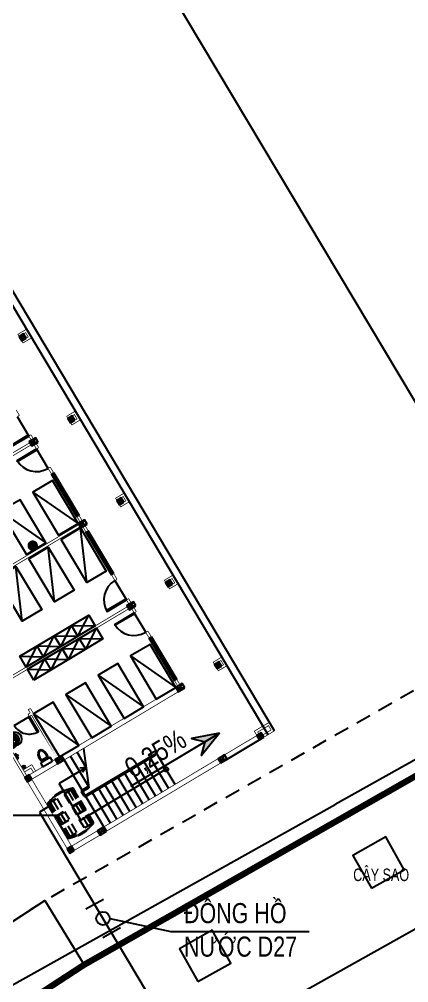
# Model space of a CAD drawing. Header units: millimetres. Extents: x -341 to 79, y 65 to 137.
# Drawn here: x -318.85 to -314.97, y 118.13 to 127.72 of the extents above; entities that cross this region are included whole.
import ezdxf

# ---------------------------------------------------------------- set-up
doc = ezdxf.new("R2010")
doc.units = ezdxf.units.MM
doc.header["$LTSCALE"] = 0.3
doc.header["$MEASUREMENT"] = 0
for name, pattern in [('ACAD_ISO03W100', [30, 12, -18]), ('DASHDOTX2', [2, 1, -0.5, 0, -0.5]), ('DASHED2', [0.375, 0.25, -0.125])]:
    doc.linetypes.add(name, pattern=pattern)
doc.layers.get('0').update_dxf_attribs({"linetype": 'CONTINUOUS', "lineweight": 13})
for name, color, linetype in [('CAP NUOC', 6, 'CONTINUOUS'), ('CHUSO', 141, 'CONTINUOUS'), ('HACTH', 8, 'CONTINUOUS'), ('HATCH', 8, 'CONTINUOUS'), ('HATCH1', 8, 'CONTINUOUS'), ('KT', 8, 'CONTINUOUS'), ('LAYER 1', 1, 'CONTINUOUS'), ('LAYER1', 1, 'CONTINUOUS'), ('Layer2', 4, 'CONTINUOUS'), ('LAYER3', 34, 'CONTINUOUS'), ('LAYER5', 5, 'CONTINUOUS'), ('LAYER7', 7, 'CONTINUOUS'), ('LAYER8', 8, 'CONTINUOUS'), ('THAY', 4, 'CONTINUOUS'), ('THIETBI', 25, 'CONTINUOUS'), ('TUONG', 7, 'CONTINUOUS')]:
    doc.layers.add(name, color=color, linetype=linetype)
doc.styles.add('ATTR', font='romans.shx', dxfattribs={"width": 0.8, "height": 0.7})
doc.styles.add('DIM', font='VAVON.TTF')
doc.styles.add('HELVE-KT', font='VHELVCN.TTF')
doc.styles.add('VNIHC2', font='VHELVCN.TTF', dxfattribs={"width": 0.8})
doc.linetypes.add('FENCELINE2', pattern='A,0.25,-0.1,[132,ltypeshp.shx,S=0.1,R=0,X=-0.1,Y=0],-0.1,1', length=1.45)

# ---------------------------------------------------------------- blocks, each defined once
blk = doc.blocks.new('TOILET')
at = {"layer": 'THIETBI', "linetype": 'Continuous'}
for p, q in [((2.25, 0), (-2.25, 0)), ((-2.5, -0.25), (-2.5, -1.75)), ((-2.25, -2), (2.25, -2)), ((-1.33, -2.7), (1.33, -2.7)), ((-0.96, -2.48), (-0.96, -2.7)), ((-0.86, -2.48), (-0.96, -2.48)), ((-0.96, -2.7), (-0.86, -2.7)), ((-0.86, -2.7), (-0.86, -2.48)), ((0.86, -2.7), (0.86, -2.48)), ((0.86, -2.48), (0.96, -2.48)), ((0.96, -2.7), (0.86, -2.7)), ((0.96, -2.48), (0.96, -2.7)), ((2.5, -1.75), (2.5, -0.25))]:
    blk.add_line(p, q, dxfattribs=at)
for centre, radius, start, end in [((-2.25, -0.25), 0.25, 90, 180), ((2.25, -0.25), 0.25, 0, 90), ((-2.25, -1.75), 0.25, 180, 270), ((2.64, -4.01), 4.58, 164.9269, 180), ((2.64, -4.01), 4.58, 180, 195.0731), ((1.34, -3.66), 3.23, 149.0966, 164.9269), ((2.64, -4.01), 4.18, 164.9269, 180), ((2.64, -4.01), 4.18, 180, 195.0731), ((1.34, -3.66), 2.83, 160.176, 164.9269), ((-1.34, -3.66), 2.83, 15.0731, 19.824), ((-2.64, -4.01), 4.18, 0, 15.0731), ((-2.64, -4.01), 4.18, 344.9269, 360), ((-1.34, -3.66), 3.23, 15.0731, 30.9034), ((-2.64, -4.01), 4.58, 360, 15.0731), ((-2.64, -4.01), 4.58, 344.9269, 0), ((2.25, -1.75), 0.25, 270, 0), ((1.34, -4.36), 3.23, 195.0731, 213.0315), ((1.34, -4.36), 2.83, 195.0731, 213.0315), ((0.52, -4.9), 2.26, 213.0315, 237.5002), ((0.52, -4.9), 1.86, 213.0315, 237.5002), ((0, -5.71), 1.29, 237.5002, 270), ((0, -5.71), 0.893, 237.5002, 270), ((0, -5.71), 0.893, 270, 302.4998), ((0, -5.71), 1.29, 270, 302.4998), ((-0.52, -4.9), 1.86, 302.4998, 326.9685), ((-0.52, -4.9), 2.26, 302.4998, 326.9685), ((-1.34, -4.36), 2.83, 326.9685, 344.9269), ((-1.34, -4.36), 3.23, 326.9685, 344.9269)]:
    blk.add_arc(centre, radius, start, end, dxfattribs=at)
blk = doc.blocks.new('la')
at = {"layer": 'THIETBI', "linetype": 'Continuous'}
for p, q in [((-5933, 607097), (-5955, 607330)), ((-5700, 607309), (-5700, 607252)), ((-5446, 607330), (-5467, 607097)), ((-5944, 607224), (-5944, 607230)), ((-5467, 607097), (-5933, 607097)), ((-5700, 607139), (-5859, 607139)), ((-5859, 607122), (-5541, 607122)), ((-5759, 607200), (-5715, 607200)), ((-5759, 607183), (-5759, 607200)), ((-5759, 607167), (-5759, 607183)), ((-5700, 607167), (-5759, 607167)), ((-5700, 607278), (-5735, 607278)), ((-5720, 607192), (-5728, 607192)), ((-5728, 607175), (-5672, 607175)), ((-5726, 607183), (-5717, 607183)), ((-5710, 607250), (-5715, 607196)), ((-5665, 607278), (-5700, 607278)), ((-5641, 607167), (-5700, 607167)), ((-5541, 607139), (-5700, 607139)), ((-5685, 607196), (-5690, 607250)), ((-5685, 607200), (-5641, 607200)), ((-5675, 607183), (-5684, 607183)), ((-5672, 607192), (-5680, 607192)), ((-5641, 607200), (-5641, 607183)), ((-5641, 607183), (-5641, 607167)), ((-5456, 607230), (-5456, 607224))]:
    blk.add_line(p, q, dxfattribs=at)
for centre, radius in [((-5700, 607278), 21.2), ((-5700, 607278), 17), ((-5743, 607183), 17), ((-5658, 607183), 17)]:
    blk.add_circle(centre, radius, dxfattribs=at)
for centre, radius, start, end in [((-5810, 607330), 145, 180, 190.3889), ((-5787, 607339), 103, 150.4377, 180), ((-5787, 607339), 103, 180, 209.5623), ((-5744, 607315), 152, 126.1394, 150.4377), ((-5744, 607363), 152, 209.5623, 233.8606), ((-5717, 607278), 198, 106.8299, 126.1394), ((-5699, 607218), 261, 90, 106.8299), ((-5699, 607218), 261, 73.1701, 90), ((-5681, 607278), 198, 53.8606, 73.1701), ((-5653, 607315), 152, 29.5623, 53.8606), ((-5653, 607363), 152, 306.1394, 330.4377), ((-5611, 607339), 103, 0, 29.5623), ((-5611, 607339), 103, 330.4377, 0), ((-5859, 607224), 84.9, 180, 270), ((-5859, 607224), 102, 218.2453, 270), ((-5717, 607401), 198, 233.8606, 253.1701), ((-5699, 607460), 261, 253.1701, 266.4587), ((-5720, 607196), 4.24, 270, 354.3929), ((-5700, 607232), 20, 59.7473, 120.2527), ((-5699, 607460), 261, 273.0264, 286.8299), ((-5680, 607196), 4.24, 185.6071, 270), ((-5681, 607401), 198, 286.8299, 306.1394), ((-5541, 607224), 84.9, 270, 0), ((-5541, 607224), 102, 270, 321.7547)]:
    blk.add_arc(centre, radius, start, end, dxfattribs=at)
blk.add_spline([(-5446, 607330), (-5488, 607436), (-5558, 607489), (-5649, 607517), (-5751, 607517), (-5842, 607489), (-5912, 607436), (-5950, 607366), (-5955, 607330)], degree=3, dxfattribs=at)
blk = doc.blocks.new('WALFCT1T')
for p, q in [((-5.5, -1), (-5, -1)), ((-5.5, -2), (-5.5, -1)), ((-2.5, -2), (-5.5, -2)), ((-5, -2), (-5, -2.5)), ((-5, -2.5), (-3, -2.5)), ((-3, -1), (-2.5, -1)), ((-3, -2.5), (-3, -2)), ((-2.5, -1), (-2.5, -2)), ((-1, -0.5), (1, -0.5)), ((0.75, -5.5), (-0.75, -5.5)), ((2.5, -1), (3, -1)), ((2.5, -2), (2.5, -1)), ((5.5, -2), (2.5, -2)), ((3, -2), (3, -2.5)), ((3, -2.5), (5, -2.5)), ((5, -1), (5.5, -1)), ((5, -2.5), (5, -2)), ((5.5, -1), (5.5, -2))]:
    blk.add_line(p, q)
for points in [[(-3, 0), (-3, -1), (-5, -1), (-5, 0)], [(-0.25, -0.5), (-0.25, 0), (0.25, 0), (0.25, -0.5)], [(5, 0), (5, -1), (3, -1), (3, 0)]]:
    blk.add_lwpolyline(points, close=True)
for centre, start, end in [((-13.2658, -3.6195), 351.4554, 14.26943), ((13.2658, -3.6195), 165.7306, 188.5446)]:
    blk.add_arc(centre, 12.6562, start, end)
at = {"style": 'ATTR', "width": 0.8, "flags": 9}
blk.add_attdef('ESTCODE', (0, 0), '', height=0.7, dxfattribs=at)
blk = doc.blocks.new('NXM')
at = {"layer": 'LAYER7', "ltscale": 5}
h = blk.add_hatch(color=256, dxfattribs=at)
h.paths.add_polyline_path([(-121877.87, 340602.76), (-121877.77, 340602.86), (-121877.97, 340602.86)])
h.paths.add_polyline_path([(-121877.87, 340602.76), (-121877.97, 340602.86), (-121877.97, 340602.66)])
h.paths.add_polyline_path([(-121877.77, 340602.66), (-121877.87, 340602.76), (-121877.97, 340602.66)])
h.paths.add_polyline_path([(-121877.77, 340602.66), (-121877.77, 340602.86), (-121877.87, 340602.76)])
h = blk.add_hatch(color=256, dxfattribs=at)
h.paths.add_polyline_path([(-121874.57, 340602.76), (-121874.47, 340602.86), (-121874.67, 340602.86)])
h.paths.add_polyline_path([(-121874.57, 340602.76), (-121874.67, 340602.86), (-121874.67, 340602.66)])
h.paths.add_polyline_path([(-121874.47, 340602.66), (-121874.57, 340602.76), (-121874.67, 340602.66)])
h.paths.add_polyline_path([(-121874.47, 340602.66), (-121874.47, 340602.86), (-121874.57, 340602.76)])
h = blk.add_hatch(color=256, dxfattribs=at)
h.paths.add_polyline_path([(-121877.77, 340601.46), (-121877.97, 340601.46), (-121877.87, 340601.31)])
h.paths.add_polyline_path([(-121877.97, 340601.16), (-121877.87, 340601.31), (-121877.97, 340601.46)], flags=16)
h.paths.add_polyline_path([(-121877.97, 340601.46), (-121877.97, 340601.16), (-121877.87, 340601.31)])
h.paths.add_polyline_path([(-121877.87, 340601.31), (-121877.97, 340601.16), (-121877.77, 340601.16)])
h = blk.add_hatch(color=256, dxfattribs=at)
h.paths.add_polyline_path([(-121874.47, 340601.46), (-121874.67, 340601.46), (-121874.57, 340601.31)])
h.paths.add_polyline_path([(-121874.67, 340601.16), (-121874.57, 340601.31), (-121874.67, 340601.46)])
h.paths.add_polyline_path([(-121874.67, 340601.46), (-121874.67, 340601.16), (-121874.57, 340601.31)])
h.paths.add_polyline_path([(-121874.57, 340601.31), (-121874.67, 340601.16), (-121874.47, 340601.16)])
h = blk.add_hatch(color=256, dxfattribs=at)
h.paths.add_polyline_path([(-121877.77, 340595.86), (-121877.97, 340595.86), (-121877.87, 340595.71)])
h.paths.add_polyline_path([(-121877.97, 340595.56), (-121877.87, 340595.71), (-121877.97, 340595.86)])
h = blk.add_hatch(color=256, dxfattribs=at)
h.paths.add_polyline_path([(-121874.47, 340595.86), (-121874.67, 340595.86), (-121874.57, 340595.71)])
h.paths.add_polyline_path([(-121874.67, 340595.56), (-121874.57, 340595.71), (-121874.67, 340595.86)])
h = blk.add_hatch(color=256, dxfattribs=at)
h.paths.add_polyline_path([(-121870.67, 340595.86), (-121870.87, 340595.86), (-121870.77, 340595.71)])
h.paths.add_polyline_path([(-121870.87, 340595.56), (-121870.77, 340595.71), (-121870.87, 340595.86)])
h = blk.add_hatch(color=256, dxfattribs=at)
h.paths.add_polyline_path([(-121866.87, 340595.86), (-121867.07, 340595.86), (-121866.97, 340595.71)])
h.paths.add_polyline_path([(-121867.07, 340595.56), (-121866.97, 340595.71), (-121867.07, 340595.86)], flags=17)
h.paths.add_polyline_path([(-121867.07, 340595.86), (-121867.07, 340595.56), (-121866.97, 340595.71)])
h = blk.add_hatch(color=256, dxfattribs=at)
h.paths.add_polyline_path([(-121863.07, 340595.86), (-121863.27, 340595.86), (-121863.17, 340595.71)])
h.paths.add_polyline_path([(-121863.27, 340595.56), (-121863.17, 340595.71), (-121863.27, 340595.86)])
h.paths.add_polyline_path([(-121863.27, 340595.86), (-121863.27, 340595.56), (-121863.17, 340595.71)])
h = blk.add_hatch(color=256, dxfattribs=at)
h.paths.add_polyline_path([(-121877.87, 340593.96), (-121877.77, 340594.06), (-121877.97, 340594.06)])
h.paths.add_polyline_path([(-121877.87, 340593.96), (-121877.97, 340594.06), (-121877.97, 340593.86)])
h.paths.add_polyline_path([(-121877.77, 340593.86), (-121877.87, 340593.96), (-121877.97, 340593.86)])
h.paths.add_polyline_path([(-121877.77, 340593.86), (-121877.77, 340594.06), (-121877.87, 340593.96)])
h = blk.add_hatch(color=256, dxfattribs=at)
h.paths.add_polyline_path([(-121877.87, 340593.96), (-121877.77, 340594.06), (-121877.97, 340594.06)])
h.paths.add_polyline_path([(-121877.87, 340593.96), (-121877.97, 340594.06), (-121877.97, 340593.86)])
h.paths.add_polyline_path([(-121877.77, 340593.86), (-121877.87, 340593.96), (-121877.97, 340593.86)])
h.paths.add_polyline_path([(-121877.77, 340593.86), (-121877.77, 340594.06), (-121877.87, 340593.96)])
h = blk.add_hatch(color=256, dxfattribs=at)
h.paths.add_polyline_path([(-121874.57, 340593.96), (-121874.47, 340594.06), (-121874.67, 340594.06)])
h.paths.add_polyline_path([(-121874.57, 340593.96), (-121874.67, 340594.06), (-121874.67, 340593.86)])
h.paths.add_polyline_path([(-121874.47, 340593.86), (-121874.57, 340593.96), (-121874.67, 340593.86)])
h.paths.add_polyline_path([(-121874.47, 340593.86), (-121874.47, 340594.06), (-121874.57, 340593.96)])
h = blk.add_hatch(color=256, dxfattribs=at)
h.paths.add_polyline_path([(-121874.57, 340593.96), (-121874.47, 340594.06), (-121874.67, 340594.06)])
h.paths.add_polyline_path([(-121874.57, 340593.96), (-121874.67, 340594.06), (-121874.67, 340593.86)])
h.paths.add_polyline_path([(-121874.47, 340593.86), (-121874.57, 340593.96), (-121874.67, 340593.86)])
h.paths.add_polyline_path([(-121874.47, 340593.86), (-121874.47, 340594.06), (-121874.57, 340593.96)])
h = blk.add_hatch(color=256, dxfattribs=at)
h.paths.add_polyline_path([(-121870.77, 340593.96), (-121870.67, 340594.06), (-121870.87, 340594.06)])
h.paths.add_polyline_path([(-121870.77, 340593.96), (-121870.87, 340594.06), (-121870.87, 340593.86)])
h.paths.add_polyline_path([(-121870.67, 340593.86), (-121870.77, 340593.96), (-121870.87, 340593.86)])
h.paths.add_polyline_path([(-121870.67, 340593.86), (-121870.67, 340594.06), (-121870.77, 340593.96)])
h = blk.add_hatch(color=256, dxfattribs=at)
h.paths.add_polyline_path([(-121870.77, 340593.96), (-121870.67, 340594.06), (-121870.87, 340594.06)])
h.paths.add_polyline_path([(-121870.77, 340593.96), (-121870.87, 340594.06), (-121870.87, 340593.86)])
h.paths.add_polyline_path([(-121870.67, 340593.86), (-121870.77, 340593.96), (-121870.87, 340593.86)])
h.paths.add_polyline_path([(-121870.67, 340593.86), (-121870.67, 340594.06), (-121870.77, 340593.96)])
h = blk.add_hatch(color=256, dxfattribs=at)
h.paths.add_polyline_path([(-121866.97, 340593.96), (-121866.87, 340594.06), (-121867.07, 340594.06)])
h.paths.add_polyline_path([(-121866.97, 340593.96), (-121867.07, 340594.06), (-121867.07, 340593.86)])
h.paths.add_polyline_path([(-121866.87, 340593.86), (-121866.97, 340593.96), (-121867.07, 340593.86)])
h.paths.add_polyline_path([(-121866.87, 340593.86), (-121866.87, 340594.06), (-121866.97, 340593.96)])
h = blk.add_hatch(color=256, dxfattribs=at)
h.paths.add_polyline_path([(-121866.97, 340593.96), (-121866.87, 340594.06), (-121867.07, 340594.06)])
h.paths.add_polyline_path([(-121866.97, 340593.96), (-121867.07, 340594.06), (-121867.07, 340593.86)])
h.paths.add_polyline_path([(-121866.87, 340593.86), (-121866.97, 340593.96), (-121867.07, 340593.86)])
h.paths.add_polyline_path([(-121866.87, 340593.86), (-121866.87, 340594.06), (-121866.97, 340593.96)])
h = blk.add_hatch(color=256, dxfattribs=at)
h.paths.add_polyline_path([(-121863.17, 340593.96), (-121863.07, 340594.06), (-121863.27, 340594.06)])
h.paths.add_polyline_path([(-121863.17, 340593.96), (-121863.27, 340594.06), (-121863.27, 340593.86)])
h.paths.add_polyline_path([(-121863.07, 340593.86), (-121863.17, 340593.96), (-121863.27, 340593.86)])
h.paths.add_polyline_path([(-121863.07, 340593.86), (-121863.07, 340594.06), (-121863.17, 340593.96)])
h = blk.add_hatch(color=256, dxfattribs=at)
h.paths.add_polyline_path([(-121863.17, 340593.96), (-121863.07, 340594.06), (-121863.27, 340594.06)])
h.paths.add_polyline_path([(-121863.17, 340593.96), (-121863.27, 340594.06), (-121863.27, 340593.86)])
h.paths.add_polyline_path([(-121863.07, 340593.86), (-121863.17, 340593.96), (-121863.27, 340593.86)])
h.paths.add_polyline_path([(-121863.07, 340593.86), (-121863.07, 340594.06), (-121863.17, 340593.96)])
h = blk.add_hatch(color=256, dxfattribs=at)
h.paths.add_polyline_path([(-121859.37, 340593.96), (-121859.27, 340594.06), (-121859.47, 340594.06)])
h.paths.add_polyline_path([(-121859.37, 340593.96), (-121859.47, 340594.06), (-121859.47, 340593.86)])
h.paths.add_polyline_path([(-121859.27, 340593.86), (-121859.37, 340593.96), (-121859.47, 340593.86)])
h.paths.add_polyline_path([(-121859.27, 340593.86), (-121859.27, 340594.06), (-121859.37, 340593.96)])
h = blk.add_hatch(color=256, dxfattribs=at)
h.paths.add_polyline_path([(-121859.37, 340593.96), (-121859.27, 340594.06), (-121859.47, 340594.06)])
h.paths.add_polyline_path([(-121859.37, 340593.96), (-121859.47, 340594.06), (-121859.47, 340593.86)])
h.paths.add_polyline_path([(-121859.27, 340593.86), (-121859.37, 340593.96), (-121859.47, 340593.86)])
h.paths.add_polyline_path([(-121859.27, 340593.86), (-121859.27, 340594.06), (-121859.37, 340593.96)])
at = {"layer": 'LAYER 1', "ltscale": 5}
for p, q in [((-121874.081, 340602.728), (-121874.081, 340602.628)), ((-121874.081, 340602.678), (-121874.181, 340602.678)), ((-121877.07, 340597.86), (-121877.07, 340601.81)), ((-121877.07, 340601.81), (-121875.37, 340601.81)), ((-121875.37, 340600.56), (-121875.37, 340601.81)), ((-121874.67, 340600.26), (-121876.12, 340600.881)), ((-121875.37, 340600.56), (-121875.477, 340600.79)), ((-121875.37, 340600.56), (-121875.263, 340600.79))]:
    blk.add_line(p, q, dxfattribs=at)
for centre, radius in [((-121874.081, 340602.678), 0.05), ((-121877.07, 340597.86), 0.0877)]:
    blk.add_circle(centre, radius, dxfattribs=at)
at = {"layer": 'LAYER5', "linetype": 'Continuous'}
for p, q in [((-121876.37, 340601.16), (-121876.37, 340597.96)), ((-121876.32, 340601.21), (-121876.12, 340601.21)), ((-121876.32, 340601.16), (-121876.12, 340601.16)), ((-121876.32, 340601.16), (-121876.32, 340597.96)), ((-121876.12, 340601.16), (-121876.12, 340600.881)), ((-121876.07, 340601.16), (-121876.07, 340600.86)), ((-121872.22, 340595.76), (-121874.22, 340595.76)), ((-121874.22, 340595.71), (-121872.22, 340595.71)), ((-121872.22, 340595.66), (-121874.22, 340595.66)), ((-121873.72, 340595.76), (-121873.72, 340595.66)), ((-121873.22, 340595.76), (-121873.22, 340595.66)), ((-121872.72, 340595.76), (-121872.72, 340595.66)), ((-121869.32, 340595.76), (-121867.32, 340595.76)), ((-121867.32, 340595.71), (-121869.32, 340595.71)), ((-121869.32, 340595.66), (-121867.32, 340595.66)), ((-121868.82, 340595.76), (-121868.82, 340595.66)), ((-121868.32, 340595.76), (-121868.32, 340595.66)), ((-121867.82, 340595.76), (-121867.82, 340595.66)), ((-121864.62, 340595.76), (-121866.62, 340595.76)), ((-121866.62, 340595.71), (-121864.62, 340595.71)), ((-121864.62, 340595.66), (-121866.62, 340595.66)), ((-121866.12, 340595.76), (-121866.12, 340595.66)), ((-121865.62, 340595.76), (-121865.62, 340595.66)), ((-121865.12, 340595.76), (-121865.12, 340595.66))]:
    blk.add_line(p, q, dxfattribs=at)
for points in [[(-121872.47, 340601.46), (-121872.47, 340601.5), (-121873.17, 340601.5), (-121873.17, 340601.46)], [(-121871.07, 340595.76), (-121871.11, 340595.76), (-121871.11, 340596.66), (-121871.07, 340596.66)], [(-121870.47, 340595.76), (-121870.43, 340595.76), (-121870.43, 340596.66), (-121870.47, 340596.66)], [(-121863.47, 340595.76), (-121863.51, 340595.76), (-121863.51, 340596.66), (-121863.47, 340596.66)], [(-121862.87, 340595.76), (-121862.83, 340595.76), (-121862.83, 340596.66), (-121862.87, 340596.66)]]:
    blk.add_lwpolyline(points, close=True, dxfattribs=at)
for centre, radius, start, end in [((-121872.49, 340601.48), 0.68, 88.3153, 181.6847), ((-121876.32, 340601.16), 0.05, 90, 180), ((-121876.12, 340601.16), 0.05, 0, 90), ((-121876.345, 340597.96), 0.025, 180, 0), ((-121871.066, 340595.76), 0.904, 90.2526, 180), ((-121870.474, 340595.76), 0.904, 360, 89.7474), ((-121863.466, 340595.76), 0.904, 90.2526, 180)]:
    blk.add_arc(centre, radius, start, end, dxfattribs=at)
at = {"layer": 'LAYER7', "ltscale": 5}
for p, q in [((-121877.97, 340602.86), (-121877.77, 340602.66)), ((-121877.77, 340602.86), (-121877.97, 340602.66)), ((-121874.67, 340602.86), (-121874.47, 340602.66)), ((-121874.47, 340602.86), (-121874.67, 340602.66)), ((-121872.47, 340602.16), (-121872.47, 340601.46)), ((-121877.97, 340601.46), (-121877.77, 340601.16)), ((-121877.77, 340601.46), (-121877.97, 340601.16)), ((-121877.77, 340601.16), (-121876.37, 340601.16)), ((-121876.07, 340601.16), (-121874.67, 340601.16)), ((-121874.67, 340601.46), (-121874.47, 340601.16)), ((-121874.47, 340601.46), (-121874.67, 340601.16)), ((-121877.77, 340600.86), (-121876.37, 340600.86)), ((-121876.07, 340600.86), (-121874.67, 340600.86)), ((-121877.77, 340600.56), (-121876.37, 340600.56)), ((-121875.37, 340600.56), (-121874.67, 340600.56)), ((-121877.77, 340600.26), (-121876.37, 340600.26)), ((-121877.77, 340599.96), (-121876.37, 340599.96)), ((-121877.77, 340599.66), (-121876.37, 340599.66)), ((-121877.77, 340599.36), (-121876.37, 340599.36)), ((-121877.77, 340599.06), (-121876.37, 340599.06)), ((-121877.77, 340598.76), (-121876.37, 340598.76)), ((-121877.77, 340598.46), (-121876.37, 340598.46)), ((-121877.77, 340598.16), (-121876.37, 340598.16)), ((-121876.32, 340598.16), (-121876.22, 340598.16)), ((-121876.22, 340598.16), (-121876.22, 340597.91)), ((-121877.77, 340597.86), (-121876.27, 340597.86)), ((-121877.97, 340595.86), (-121877.77, 340595.56)), ((-121877.77, 340595.86), (-121877.97, 340595.56)), ((-121874.67, 340595.86), (-121874.47, 340595.56)), ((-121874.47, 340595.86), (-121874.67, 340595.56)), ((-121870.87, 340595.86), (-121870.67, 340595.56)), ((-121870.67, 340595.86), (-121870.87, 340595.56)), ((-121867.07, 340595.86), (-121866.87, 340595.56)), ((-121866.87, 340595.86), (-121867.07, 340595.56)), ((-121863.27, 340595.86), (-121863.07, 340595.56)), ((-121863.07, 340595.86), (-121863.27, 340595.56)), ((-121877.97, 340595.56), (-121877.97, 340593.86)), ((-121871.97, 340595.76), (-121871.07, 340595.76)), ((-121869.57, 340595.76), (-121870.47, 340595.76)), ((-121864.37, 340595.76), (-121863.47, 340595.76)), ((-121861.97, 340595.76), (-121862.87, 340595.76)), ((-121877.97, 340594.06), (-121877.77, 340593.86)), ((-121877.77, 340594.06), (-121877.97, 340593.86)), ((-121877.97, 340594.06), (-121877.77, 340593.86)), ((-121877.77, 340594.06), (-121877.97, 340593.86)), ((-121874.67, 340594.06), (-121874.47, 340593.86)), ((-121874.47, 340594.06), (-121874.67, 340593.86)), ((-121874.67, 340594.06), (-121874.47, 340593.86)), ((-121874.47, 340594.06), (-121874.67, 340593.86)), ((-121870.87, 340594.06), (-121870.67, 340593.86)), ((-121870.67, 340594.06), (-121870.87, 340593.86)), ((-121870.87, 340594.06), (-121870.67, 340593.86)), ((-121870.67, 340594.06), (-121870.87, 340593.86)), ((-121867.07, 340594.06), (-121866.87, 340593.86)), ((-121866.87, 340594.06), (-121867.07, 340593.86)), ((-121867.07, 340594.06), (-121866.87, 340593.86)), ((-121866.87, 340594.06), (-121867.07, 340593.86)), ((-121863.27, 340594.06), (-121863.07, 340593.86)), ((-121863.07, 340594.06), (-121863.27, 340593.86)), ((-121863.27, 340594.06), (-121863.07, 340593.86)), ((-121863.07, 340594.06), (-121863.27, 340593.86)), ((-121859.47, 340594.06), (-121859.27, 340593.86)), ((-121859.27, 340594.06), (-121859.47, 340593.86)), ((-121859.47, 340594.06), (-121859.27, 340593.86)), ((-121859.27, 340594.06), (-121859.47, 340593.86)), ((-121877.97, 340593.66), (-121855.47, 340593.66)), ((-121877.97, 340593.36), (-121855.47, 340593.36))]:
    blk.add_line(p, q, dxfattribs=at)
at = {"layer": 'LAYER7', "ltscale": 5, "const_width": 0.03}
for points in [[(-121877.97, 340595.56), (-121877.97, 340602.86)], [(-121877.97, 340602.86), (-121874.57, 340602.86)], [(-121877.77, 340602.86), (-121877.77, 340595.56)], [(-121874.67, 340602.86), (-121874.67, 340595.66)], [(-121872.12, 340602.86), (-121874.57, 340602.86)], [(-121872.12, 340602.76), (-121874.57, 340602.76)], [(-121874.47, 340602.86), (-121874.47, 340595.66)], [(-121874.47, 340602.36), (-121874.17, 340602.36), (-121874.17, 340602.76)], [(-121874.47, 340602.46), (-121874.27, 340602.46), (-121874.27, 340602.76)], [(-121870.82, 340602.86), (-121870.82, 340595.66)], [(-121870.72, 340602.86), (-121870.72, 340595.66)], [(-121867.02, 340602.86), (-121867.02, 340595.66)], [(-121866.92, 340602.86), (-121866.92, 340595.66)], [(-121863.22, 340602.86), (-121863.22, 340595.66)], [(-121863.12, 340602.86), (-121863.12, 340595.66)], [(-121877.77, 340602.66), (-121874.67, 340602.66)], [(-121874.47, 340601.26), (-121872.37, 340601.26)], [(-121872.47, 340601.36), (-121872.47, 340601.46)], [(-121872.47, 340601.46), (-121872.47, 340601.36)], [(-121872.47, 340601.46), (-121872.37, 340601.46)], [(-121872.42, 340601.26), (-121872.22, 340601.26)], [(-121872.37, 340601.36), (-121872.37, 340601.46)], [(-121872.37, 340601.36), (-121872.37, 340601.46)], [(-121872.37, 340601.36), (-121872.22, 340601.36)], [(-121877.97, 340595.56), (-121877.97, 340593.86), (-121877.77, 340593.86), (-121877.77, 340595.56)], [(-121874.57, 340595.76), (-121874.22, 340595.76)], [(-121874.57, 340595.66), (-121874.22, 340595.66)], [(-121872.22, 340595.76), (-121871.97, 340595.76)], [(-121872.22, 340595.66), (-121871.97, 340595.66)], [(-121871.97, 340595.76), (-121871.97, 340595.66)], [(-121871.07, 340595.76), (-121870.77, 340595.76)], [(-121871.07, 340595.76), (-121871.07, 340595.66)], [(-121871.07, 340595.66), (-121870.77, 340595.66)], [(-121870.47, 340595.76), (-121870.77, 340595.76)], [(-121870.47, 340595.66), (-121870.77, 340595.66)], [(-121870.47, 340595.76), (-121870.47, 340595.66)], [(-121869.32, 340595.76), (-121869.57, 340595.76)], [(-121869.57, 340595.76), (-121869.57, 340595.66)], [(-121869.32, 340595.66), (-121869.57, 340595.66)], [(-121866.97, 340595.76), (-121867.32, 340595.76)], [(-121866.97, 340595.66), (-121867.32, 340595.66)], [(-121866.97, 340595.76), (-121866.62, 340595.76)], [(-121866.97, 340595.66), (-121866.62, 340595.66)], [(-121864.62, 340595.76), (-121864.37, 340595.76)], [(-121864.62, 340595.66), (-121864.37, 340595.66)], [(-121864.37, 340595.76), (-121864.37, 340595.66)], [(-121863.47, 340595.76), (-121863.17, 340595.76)], [(-121863.47, 340595.76), (-121863.47, 340595.66)], [(-121863.47, 340595.66), (-121863.17, 340595.66)], [(-121862.87, 340595.76), (-121863.17, 340595.76)], [(-121862.87, 340595.66), (-121863.17, 340595.66)], [(-121862.87, 340595.76), (-121862.87, 340595.66)], [(-121861.97, 340595.76), (-121861.97, 340595.66)], [(-121861.72, 340595.66), (-121861.97, 340595.66)]]:
    blk.add_lwpolyline(points, dxfattribs=at)
at = {"layer": 'LAYER7', "ltscale": 5}
for points in [[(-121877.97, 340602.66), (-121877.77, 340602.66), (-121877.77, 340602.86), (-121877.97, 340602.86)], [(-121874.67, 340602.66), (-121874.47, 340602.66), (-121874.47, 340602.86), (-121874.67, 340602.86)], [(-121877.97, 340601.16), (-121877.77, 340601.16), (-121877.77, 340601.46), (-121877.97, 340601.46)], [(-121874.67, 340601.16), (-121874.47, 340601.16), (-121874.47, 340601.46), (-121874.67, 340601.46)], [(-121877.97, 340595.56), (-121877.77, 340595.56), (-121877.77, 340595.86), (-121877.97, 340595.86)], [(-121874.67, 340595.56), (-121874.47, 340595.56), (-121874.47, 340595.86), (-121874.67, 340595.86)], [(-121870.87, 340595.56), (-121870.67, 340595.56), (-121870.67, 340595.86), (-121870.87, 340595.86)], [(-121867.07, 340595.56), (-121866.87, 340595.56), (-121866.87, 340595.86), (-121867.07, 340595.86)], [(-121863.27, 340595.56), (-121863.07, 340595.56), (-121863.07, 340595.86), (-121863.27, 340595.86)], [(-121877.97, 340593.86), (-121877.77, 340593.86), (-121877.77, 340594.06), (-121877.97, 340594.06)], [(-121877.97, 340593.86), (-121877.77, 340593.86), (-121877.77, 340594.06), (-121877.97, 340594.06)], [(-121874.67, 340593.86), (-121874.47, 340593.86), (-121874.47, 340594.06), (-121874.67, 340594.06)], [(-121874.67, 340593.86), (-121874.47, 340593.86), (-121874.47, 340594.06), (-121874.67, 340594.06)], [(-121870.87, 340593.86), (-121870.67, 340593.86), (-121870.67, 340594.06), (-121870.87, 340594.06)], [(-121870.87, 340593.86), (-121870.67, 340593.86), (-121870.67, 340594.06), (-121870.87, 340594.06)], [(-121867.07, 340593.86), (-121866.87, 340593.86), (-121866.87, 340594.06), (-121867.07, 340594.06)], [(-121867.07, 340593.86), (-121866.87, 340593.86), (-121866.87, 340594.06), (-121867.07, 340594.06)], [(-121863.27, 340593.86), (-121863.07, 340593.86), (-121863.07, 340594.06), (-121863.27, 340594.06)], [(-121863.27, 340593.86), (-121863.07, 340593.86), (-121863.07, 340594.06), (-121863.27, 340594.06)], [(-121859.47, 340593.86), (-121859.27, 340593.86), (-121859.27, 340594.06), (-121859.47, 340594.06)], [(-121859.47, 340593.86), (-121859.27, 340593.86), (-121859.27, 340594.06), (-121859.47, 340594.06)]]:
    blk.add_lwpolyline(points, close=True, dxfattribs=at)
at = {"layer": 'LAYER7', "ltscale": 5, "const_width": 0.03}
for points in [[(-121874.47, 340601.36), (-121872.47, 340601.36), (-121872.47, 340601.36), (-121874.47, 340601.36)], [(-121877.97, 340593.36), (-121877.57, 340593.36), (-121877.57, 340594.06), (-121877.97, 340594.06)], [(-121877.87, 340593.46), (-121877.67, 340593.46), (-121877.67, 340593.96), (-121877.87, 340593.96)], [(-121874.77, 340593.66), (-121874.37, 340593.66), (-121874.37, 340594.06), (-121874.77, 340594.06)], [(-121874.67, 340593.76), (-121874.47, 340593.76), (-121874.47, 340593.96), (-121874.67, 340593.96)], [(-121870.97, 340593.66), (-121870.57, 340593.66), (-121870.57, 340594.06), (-121870.97, 340594.06)], [(-121870.87, 340593.76), (-121870.67, 340593.76), (-121870.67, 340593.96), (-121870.87, 340593.96)], [(-121867.17, 340593.66), (-121866.77, 340593.66), (-121866.77, 340594.06), (-121867.17, 340594.06)], [(-121867.07, 340593.76), (-121866.87, 340593.76), (-121866.87, 340593.96), (-121867.07, 340593.96)], [(-121863.37, 340593.66), (-121862.97, 340593.66), (-121862.97, 340594.06), (-121863.37, 340594.06)], [(-121863.27, 340593.76), (-121863.07, 340593.76), (-121863.07, 340593.96), (-121863.27, 340593.96)], [(-121859.57, 340593.66), (-121859.17, 340593.66), (-121859.17, 340594.06), (-121859.57, 340594.06)], [(-121859.47, 340593.76), (-121859.27, 340593.76), (-121859.27, 340593.96), (-121859.47, 340593.96)]]:
    blk.add_lwpolyline(points, close=True, dxfattribs=at)
at = {"layer": 'LAYER7', "ltscale": 5}
blk.add_arc((-121876.27, 340597.91), 0.05, 270, 0, dxfattribs=at)
at = {"layer": 'THIETBI', "ltscale": 5}
for p, q in [((-121872.47, 340601.26), (-121874.47, 340600.36)), ((-121871.32, 340600.56), (-121870.82, 340599.76)), ((-121870.82, 340600.56), (-121871.32, 340599.76)), ((-121870.72, 340600.56), (-121870.22, 340599.76)), ((-121870.22, 340600.56), (-121870.72, 340599.76)), ((-121872.47, 340599.76), (-121874.47, 340598.86)), ((-121871.32, 340599.76), (-121870.82, 340598.96)), ((-121870.82, 340599.76), (-121871.32, 340598.96)), ((-121870.72, 340599.76), (-121870.22, 340598.96)), ((-121870.22, 340599.76), (-121870.72, 340598.96)), ((-121869.07, 340599.76), (-121867.07, 340598.86)), ((-121871.32, 340598.96), (-121870.82, 340598.16)), ((-121870.82, 340598.96), (-121871.32, 340598.16)), ((-121870.72, 340598.96), (-121870.22, 340598.16)), ((-121870.22, 340598.96), (-121870.72, 340598.16)), ((-121872.47, 340598.26), (-121874.47, 340597.36)), ((-121871.32, 340598.16), (-121870.82, 340597.36)), ((-121870.82, 340598.16), (-121871.32, 340597.36)), ((-121870.72, 340598.16), (-121870.22, 340597.36)), ((-121870.22, 340598.16), (-121870.72, 340597.36)), ((-121869.07, 340598.26), (-121867.07, 340597.36)), ((-121864.87, 340598.26), (-121866.87, 340597.36)), ((-121872.47, 340596.76), (-121874.47, 340595.86)), ((-121869.07, 340596.76), (-121867.07, 340595.86)), ((-121864.87, 340596.76), (-121866.87, 340595.86))]:
    blk.add_line(p, q, dxfattribs=at)
for points in [[(-121874.47, 340601.26), (-121874.47, 340600.36), (-121872.47, 340600.36), (-121872.47, 340601.26)], [(-121871.32, 340600.56), (-121870.82, 340600.56), (-121870.82, 340598.96), (-121871.32, 340598.96)], [(-121870.72, 340600.56), (-121870.22, 340600.56), (-121870.22, 340598.96), (-121870.72, 340598.96)], [(-121874.47, 340599.76), (-121874.47, 340598.86), (-121872.47, 340598.86), (-121872.47, 340599.76)], [(-121867.07, 340599.76), (-121867.07, 340598.86), (-121869.07, 340598.86), (-121869.07, 340599.76)], [(-121871.32, 340598.96), (-121870.82, 340598.96), (-121870.82, 340597.36), (-121871.32, 340597.36)], [(-121870.72, 340598.96), (-121870.22, 340598.96), (-121870.22, 340597.36), (-121870.72, 340597.36)], [(-121874.47, 340598.26), (-121874.47, 340597.36), (-121872.47, 340597.36), (-121872.47, 340598.26)], [(-121867.07, 340598.26), (-121867.07, 340597.36), (-121869.07, 340597.36), (-121869.07, 340598.26)], [(-121866.87, 340598.26), (-121866.87, 340597.36), (-121864.87, 340597.36), (-121864.87, 340598.26)], [(-121874.47, 340596.76), (-121874.47, 340595.86), (-121872.47, 340595.86), (-121872.47, 340596.76)], [(-121867.07, 340596.76), (-121867.07, 340595.86), (-121869.07, 340595.86), (-121869.07, 340596.76)], [(-121866.87, 340596.76), (-121866.87, 340595.86), (-121864.87, 340595.86), (-121864.87, 340596.76)]]:
    blk.add_lwpolyline(points, close=True, dxfattribs=at)
for points in [[(-121871.32, 340599.76), (-121870.82, 340599.76)], [(-121870.72, 340599.76), (-121870.22, 340599.76)], [(-121871.32, 340598.16), (-121870.82, 340598.16)], [(-121870.72, 340598.16), (-121870.22, 340598.16)]]:
    blk.add_lwpolyline(points, dxfattribs=at)
at = {"layer": 'TUONG', "linetype": 'ByBlock', "ltscale": 5, "const_width": 0.03}
for points in [[(-121872.22, 340601.26), (-121872.22, 340601.36)], [(-121874.22, 340595.66), (-121874.22, 340595.76)], [(-121872.22, 340595.66), (-121872.22, 340595.76)], [(-121869.32, 340595.66), (-121869.32, 340595.76)], [(-121867.32, 340595.66), (-121867.32, 340595.76)], [(-121866.62, 340595.66), (-121866.62, 340595.76)], [(-121864.62, 340595.66), (-121864.62, 340595.76)]]:
    blk.add_lwpolyline(points, dxfattribs=at)
at = {"layer": 'CHUSO', "linetype": 'Continuous', "xscale": 0.09000000002561137, "yscale": 0.09000000002561137, "zscale": 0.09, "rotation": 90}
blk.add_blockref('TOILET', (-121874.47, 340601.805), dxfattribs=at)
at = {"layer": 'KT', "xscale": 0.0009999999892897904, "yscale": 0.0009999999310821295, "zscale": 0.001, "rotation": 180}
blk.add_blockref('la', (-121878.654, 341209.857), dxfattribs=at)
at = {"layer": 'LAYER3', "linetype": 'Continuous', "ltscale": 0.4, "xscale": -0.02000000001862645, "yscale": 0.02000000001862645, "zscale": 0.02}
blk.add_blockref('WALFCT1T', (-121873.571, 340602.735), dxfattribs=at)
blk = doc.blocks.new('W')
at = {"layer": 'HATCH', "linetype": 'ACAD_ISO03W100', "ltscale": 0.01}
for p, q in [((-26.697, 531.989), (-26.697, 531.506)), ((-26.681, 531.989), (-26.681, 531.022)), ((-26.681, 531.974), (-26.212, 531.972)), ((-26.681, 531.945), (-26.212, 531.944)), ((-26.681, 531.891), (-26.212, 531.89)), ((-26.212, 531.988), (-26.212, 531.505)), ((-26.195, 531.988), (-26.195, 531.505)), ((-25.91, 531.972), (-26.195, 531.972)), ((-25.91, 531.944), (-26.195, 531.944)), ((-25.91, 531.89), (-26.195, 531.89)), ((-25.91, 531.988), (-25.91, 531.505)), ((-25.894, 531.988), (-25.894, 531.505)), ((-25.425, 531.972), (-25.894, 531.972)), ((-25.425, 531.944), (-25.894, 531.944)), ((-25.425, 531.89), (-25.894, 531.89)), ((-25.425, 531.988), (-25.425, 531.505)), ((-25.408, 531.988), (-25.408, 531.021)), ((-26.773, 531.653), (-26.792, 531.653)), ((-26.792, 531.653), (-26.792, 531.506)), ((-26.681, 531.784), (-26.212, 531.783)), ((-26.681, 531.643), (-26.212, 531.642)), ((-25.91, 531.783), (-26.195, 531.783)), ((-25.91, 531.642), (-26.195, 531.642)), ((-25.425, 531.783), (-25.894, 531.783)), ((-25.425, 531.642), (-25.894, 531.642)), ((-25.333, 531.653), (-25.314, 531.653)), ((-25.314, 531.653), (-25.314, 531.506)), ((-26.773, 531.506), (-26.801, 531.506)), ((-26.792, 531.359), (-26.792, 531.506)), ((-26.773, 531.359), (-26.792, 531.359)), ((-26.697, 531.023), (-26.697, 531.506)), ((-26.681, 531.369), (-26.212, 531.368)), ((-26.212, 531.021), (-26.212, 531.505)), ((-26.195, 531.021), (-26.195, 531.505)), ((-25.91, 531.368), (-26.195, 531.368)), ((-25.91, 531.021), (-25.91, 531.505)), ((-25.894, 531.021), (-25.894, 531.505)), ((-25.425, 531.368), (-25.894, 531.368)), ((-25.425, 531.021), (-25.425, 531.505)), ((-25.333, 531.506), (-25.304, 531.506)), ((-25.333, 531.359), (-25.314, 531.359)), ((-25.314, 531.359), (-25.314, 531.506)), ((-26.681, 531.228), (-26.212, 531.227)), ((-26.681, 531.121), (-26.212, 531.12)), ((-26.681, 531.067), (-26.212, 531.066)), ((-26.681, 531.038), (-26.212, 531.037)), ((-25.91, 531.227), (-26.195, 531.227)), ((-25.91, 531.12), (-26.195, 531.12)), ((-25.91, 531.066), (-26.195, 531.066)), ((-25.91, 531.037), (-26.195, 531.037)), ((-25.425, 531.227), (-25.894, 531.227)), ((-25.425, 531.12), (-25.894, 531.12)), ((-25.425, 531.066), (-25.894, 531.066)), ((-25.425, 531.037), (-25.894, 531.037))]:
    blk.add_line(p, q, dxfattribs=at)
blk.add_lwpolyline([(-26.773, 531.359, 0.05503), (-26.697, 531.023), (-26.195, 531.021), (-25.408, 531.021, 0.05503), (-25.333, 531.358), (-25.333, 531.505), (-25.333, 531.652, 0.05503), (-25.408, 531.988), (-26.195, 531.988), (-26.697, 531.989, 0.05503), (-26.773, 531.653), (-26.773, 531.506)], format="xyb", close=True, dxfattribs=at)
for centre, start, end in [((-25.43, 531.495), 173.3756, 179.5441), ((-26.675, 531.495), 0.4559, 6.6244), ((-25.43, 531.517), 180.4559, 186.6244), ((-26.675, 531.517), 353.3756, 359.5441)]:
    blk.add_arc(centre, 1.371, start, end, dxfattribs=at)

msp = doc.modelspace()

# ---------------------------------------------------------------- hatches: boundary and pattern name
at = {"layer": 'LAYER7', "linetype": 'Continuous', "ltscale": 0.08}
msp.add_hatch(color=256, dxfattribs=at).paths.add_polyline_path([(-316.8561, 120.6113), (-317.1356, 120.5604), (-316.9979, 120.5268), (-317.0337, 120.3897)])

# ---------------------------------------------------------------- linework, layer by layer
at = {"layer": 'CAP NUOC'}
for points in [[(-318.5284, 119.898), (-318.6477, 119.8268)], [(-318.6477, 119.8268), (-317.1928, 117.3875)], [(-318.0122, 118.9569), (-318.1873, 118.8592)], [(-317.8434, 118.6739), (-318.0185, 118.5761)]]:
    msp.add_lwpolyline(points, dxfattribs=at)
msp.add_circle((-318.0165, 118.7684), 0.0669, dxfattribs=at)
at = {"layer": 'HACTH', "lineweight": -2, "ltscale": 0.08}
msp.add_lwpolyline([(-318.4653, 119.7923), (-321.1209, 119.7923)], dxfattribs=at)
at = {"layer": 'HATCH1', "linetype": 'FENCELINE2'}
msp.add_lwpolyline([(-305.0153, 126.02), (-308.4533, 124.0025), (-313.2404, 121.1307), (-322.3436, 136.3475)], dxfattribs=at)
at = {"layer": 'HATCH1', "ltscale": 5}
for points in [[(-305.0153, 126.0064), (-313.2404, 121.1307), (-322.3436, 136.3475)], [(-305.0153, 125.8711), (-315.7029, 119.9021), (-315.7029, 119.9021), (-315.7029, 119.9021)], [(-339.4157, 122.5239), (-337.2833, 118.8323), (-334.6676, 114.3295), (-333.3157, 112.0125), (-332.1162, 110.7813), (-330.9965, 110.2491), (-330.0978, 110.2977), (-329.1382, 110.7164), (-325.999, 112.4628), (-312.1982, 120.1766), (-307.6375, 122.737), (-305.0153, 124.1934)], [(-319.01, 118.0551), (-315.7029, 119.9021)]]:
    msp.add_lwpolyline(points, dxfattribs=at)
at = {"layer": 'HATCH1'}
for points in [[(-339.4157, 122.5239), (-337.2833, 118.8323), (-334.6676, 114.3295), (-333.3157, 112.0125), (-332.1162, 110.7813), (-330.9965, 110.2491), (-330.0978, 110.2977), (-329.1382, 110.7164), (-325.999, 112.4628), (-312.1982, 120.1766), (-307.6375, 122.737), (-305.0153, 124.1934)], [(-318.2045, 118.3069), (-318.2045, 118.3069), (-313.2404, 121.1307)]]:
    msp.add_lwpolyline(points, dxfattribs=at)
for points in [[(-315.3413, 119.0687), (-315.0145, 119.2527), (-315.1986, 119.5795), (-315.5253, 119.3954)], [(-317.0707, 118.1404), (-316.7439, 118.3244), (-316.928, 118.6512), (-317.2547, 118.4671)]]:
    msp.add_lwpolyline(points, close=True, dxfattribs=at)
at = {"layer": 'HATCH1', "linetype": 'Continuous', "ltscale": 0.7}
msp.add_lwpolyline([(-319.2804, 118.5015), (-318.5949, 118.9478), (-318.2045, 118.3069), (-318.8916, 117.8597), (-319.2804, 118.5015)], close=True, dxfattribs=at)
at = {"layer": 'LAYER 1', "linetype": 'DASHED2', "lineweight": -2, "ltscale": 2, "flags": 128}
msp.add_lwpolyline([(-339.4157, 127.5055), (-330.4843, 112.1773), (-328.8907, 113.1299), (-319.2796, 118.502), (-318.5949, 118.9478), (-316.0103, 120.4179), (-313.617, 121.7793), (-311.4841, 123.0436), (-309.7548, 124.0687), (-309.444, 124.253), (-309.3441, 124.3125), (-308.7588, 124.6394), (-307.4573, 125.3663), (-306.0458, 126.1546), (-305.0153, 126.7302)], dxfattribs=at)
at = {"layer": 'LAYER 1', "ltscale": 0.08}
msp.add_lwpolyline([(-317.9495, 118.7684), (-317.3403, 118.6399), (-315.9604, 118.6399)], dxfattribs=at)
at = {"layer": 'LAYER1', "ltscale": 5, "const_width": 0.0521}
msp.add_lwpolyline([(-318.7427, 122.4793, 1), (-318.6906, 122.4793, 1)], format="xyb", close=True, dxfattribs=at)
at = {"layer": 'LAYER8', "linetype": 'Continuous', "ltscale": 0.08}
for points in [[(-316.8561, 120.6113), (-317.7414, 120.0833)], [(-316.8561, 120.6113), (-317.1356, 120.5604), (-316.9979, 120.5268)], [(-316.8561, 120.6113), (-317.0337, 120.3897), (-316.9979, 120.5268)]]:
    msp.add_lwpolyline(points, dxfattribs=at)
at = {"layer": 'THAY', "linetype": 'DASHDOTX2', "lineweight": -2, "const_width": 0.0625, "flags": 128}
msp.add_lwpolyline([(-330.7505, 111.1445), (-328.5153, 112.4805), (-318.8916, 117.8597), (-318.2045, 118.3069), (-315.6395, 119.766), (-313.2404, 121.1307), (-311.1017, 122.3985), (-309.3724, 123.4236), (-309.0609, 123.6082), (-308.9693, 123.6628), (-308.3931, 123.9846), (-307.0916, 124.7115), (-305.6801, 125.4998), (-305.0153, 125.8711)], dxfattribs=at)

# ---------------------------------------------------------------- block references
at = {"layer": 'LAYER1', "linetype": 'Continuous', "xscale": 0.3125000000000089, "yscale": 0.3125000000000089, "zscale": 0.3125, "rotation": 120.8132059763929}
msp.add_blockref('W', (-179.86, 211.8887), dxfattribs=at)
at = {"layer": 'Layer2', "linetype": 'DASHDOTX2', "lineweight": -2, "ltscale": 0.0001, "xscale": 0.249999999999011, "yscale": 0.2500000000145519, "zscale": 0.25, "rotation": 120.8132059761627}
msp.add_blockref('NXM', (57204.9333, 69905.5678), dxfattribs=at)

# ---------------------------------------------------------------- texts
at = {"layer": 'HATCH1', "style": 'DIM', "width": 0.75}
msp.add_text('CAÂY SAO', height=0.125, dxfattribs=at).set_placement((-315.523, 119.1401))
at = {"layer": 'LAYER1', "linetype": 'Continuous', "ltscale": 0.05, "insert": (-317.7027, 120.1278), "char_height": 0.2, "attachment_point": 7, "rotation": 30.81321, "style": 'HELVE-KT'}
msp.add_mtext('0,25%', dxfattribs=at)
at = {"layer": 'LAYER1', "linetype": 'Continuous', "ltscale": 0.08, "insert": (-317.2092, 118.9213), "char_height": 0.2, "width": 1.589928, "attachment_point": 1, "style": 'VNIHC2'}
msp.add_mtext('{\\fVNI-Book|b0|i0|c0|p2;ÑOÀNG HOÀ NÖÔÙC D27}', dxfattribs=at)

doc.saveas('drawing.dxf')
